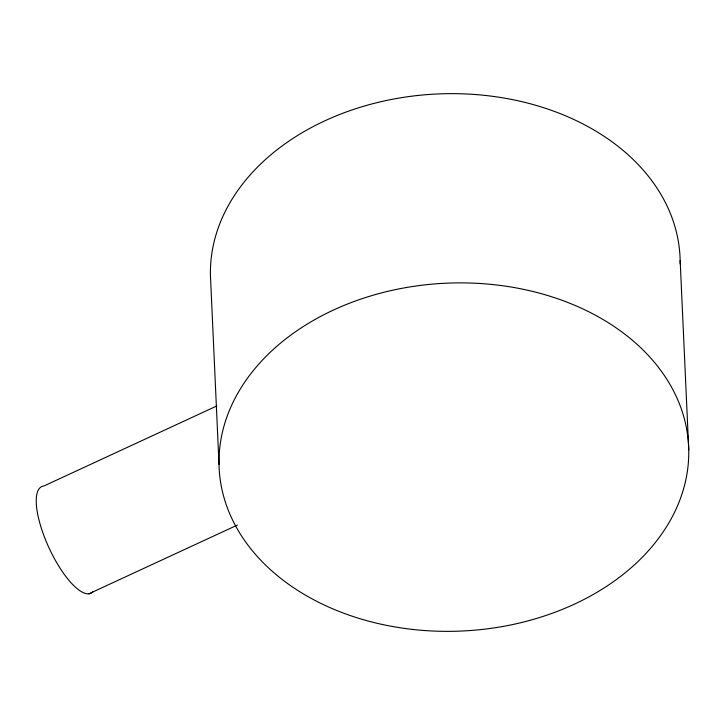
<?xml version="1.0" encoding="UTF-8"?>
<svg xmlns="http://www.w3.org/2000/svg" width="725" height="725" viewBox="0 0 725 725"><rect width="100%" height="100%" fill="white"/><g stroke="black" fill="none" stroke-linecap="round" stroke-linejoin="round"><path stroke-width="1.09" d="M216.838 405.937L43.799 486.04A58.752 19.077 65.2 0 0 49.445 548.816A58.752 19.077 65.2 0 0 93.298 591.482M88.885 593.802L237.347 525.072M680.159 260.565L688.75 449.799A235 174.091 -2.6 0 1 339.382 611.537A235 174.091 -2.6 0 1 333.509 310.019A235 174.091 -2.6 0 1 688.75 449.799M219.013 464.435L210.422 275.201A235 174.091 -2.6 0 1 444.126 93.742A235 174.091 -2.6 0 1 680.177 263.873"/></g></svg>
